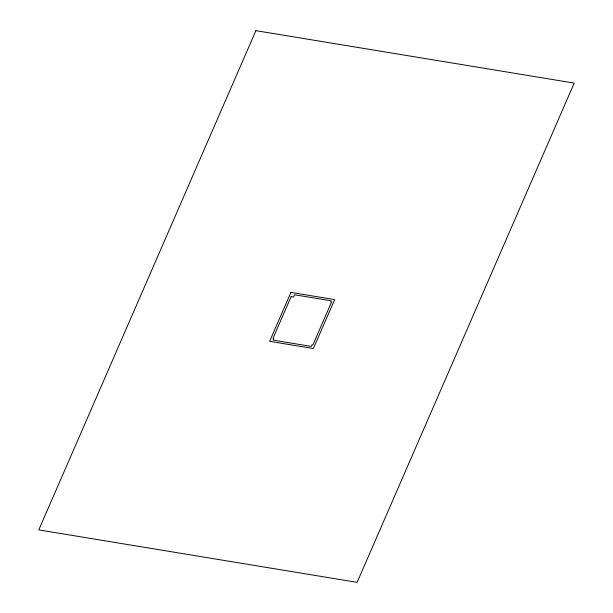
<?xml version="1.0" encoding="UTF-8"?>
<svg xmlns="http://www.w3.org/2000/svg" width="613" height="613" viewBox="0 0 613 613"><rect width="100%" height="100%" fill="white"/><g stroke="black" fill="none" stroke-linecap="round" stroke-linejoin="round"><path stroke-width="0.92" d="M255.889 30.65L38.788 529.9L357.111 582.35L574.212 83.1L255.889 30.65M290.914 292.393L269.643 341.318L313.381 348.529L334.652 299.604L290.914 292.393M291.114 296.646L273 338.307L273.827 338.445L273.107 340.108L311.366 346.414L312.086 344.751L312.914 344.881L331.518 302.117L330.691 301.979L331.196 300.814L294.524 294.769L293.535 297.044L291.114 296.646"/></g></svg>
